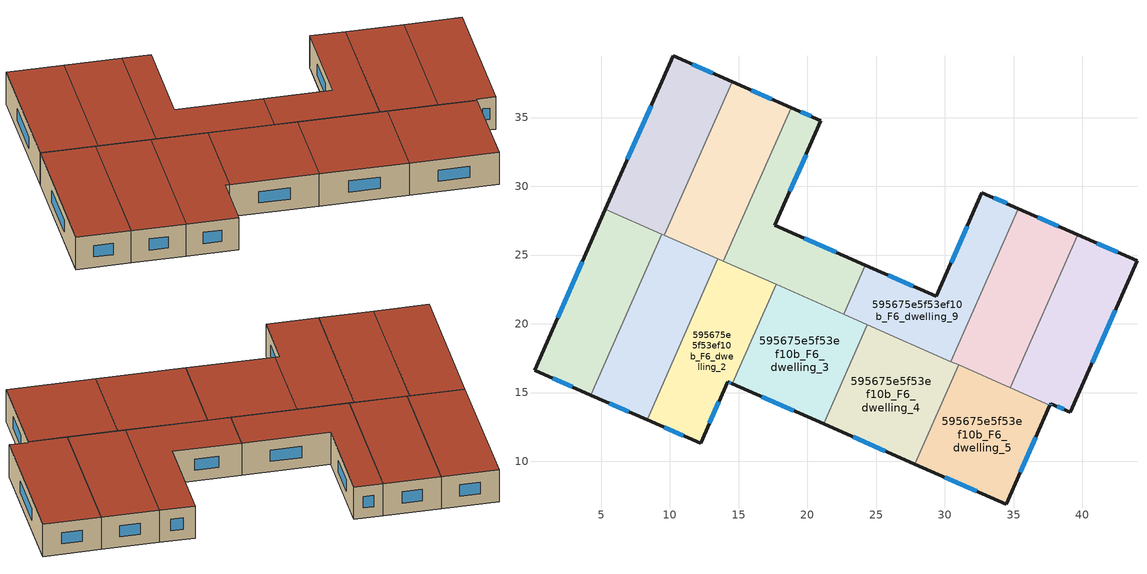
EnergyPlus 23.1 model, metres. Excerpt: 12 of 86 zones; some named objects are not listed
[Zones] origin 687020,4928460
595675e5f53ef10b_F6_dwelling_0
 floor to 595675e5f53ef10b_F5_dwelling_0 (EU_floor_Construction): 9.41,26.53 4.25,14.82 0.15,16.62 5.31,28.33 z18
 wall outside (EU_wall_Construction): 5.31,28.33 0.15,16.62 4.25,14.82 z18:21
 wall to 595675e5f53ef10b_F6_dwelling_1 (EU_wall_Construction): 4.25,14.82 9.41,26.53 z18:21
 wall to 595675e5f53ef10b_F6_dwelling_6 (EU_wall_Construction): 9.41,26.53 5.31,28.33 z18:21
 window (EU_Window_Construction): 1.48,16.03 2.92,15.4 / 3.64,24.52 1.83,20.43 z18.98:20.02
 roof outside (EU_roof_Construction): 4.25,14.82 9.41,26.53 5.31,28.33 0.15,16.62 z21
595675e5f53ef10b_F6_dwelling_1
 floor to 595675e5f53ef10b_F5_dwelling_1 (EU_floor_Construction): 13.5,24.72 8.34,13.01 4.25,14.82 9.41,26.53 z18
 wall outside (EU_wall_Construction): 4.25,14.82 8.34,13.01 z18:21
 wall to 595675e5f53ef10b_F6_dwelling_2 (EU_wall_Construction): 8.34,13.01 13.5,24.72 z18:21
 wall to 595675e5f53ef10b_F6_dwelling_7 (EU_wall_Construction): 13.5,24.72 9.6,26.44 z18:21
 wall to 595675e5f53ef10b_F6_dwelling_6 (EU_wall_Construction): 9.6,26.44 9.41,26.52 z18:21
 window (EU_Window_Construction): 5.58,14.23 7.01,13.6 z18.98:20.02
 roof outside (EU_roof_Construction): 8.34,13.01 13.5,24.72 9.41,26.53 4.25,14.82 z21
595675e5f53ef10b_F6_dwelling_10
 floor to 595675e5f53ef10b_F5_dwelling_10 (EU_floor_Construction): 39.66,26.48 34.76,15.35 30.45,17.25 35.36,28.38 z18
 wall outside (EU_wall_Construction): 39.66,26.48 35.36,28.38 z18:21
 wall to 595675e5f53ef10b_F6_dwelling_9 (EU_wall_Construction): 35.36,28.38 30.45,17.25 z18:21
 wall to 595675e5f53ef10b_F6_dwelling_11 (EU_wall_Construction): 34.76,15.35 39.66,26.48 z18:21
 wall to 595675e5f53ef10b_F6_dwelling_5 (EU_wall_Construction): 31.01,17 34.76,15.35 z18:21
 wall to 595675e5f53ef10b_F6_dwelling_4 (EU_wall_Construction): 30.45,17.25 31.01,17 z18:21
 window (EU_Window_Construction): 38.26,27.1 36.76,27.76 z18.98:20.02
 roof outside (EU_roof_Construction): 34.76,15.35 39.66,26.48 35.36,28.38 30.45,17.25 z21
595675e5f53ef10b_F6_dwelling_11
 floor to 595675e5f53ef10b_F5_dwelling_11 (EU_floor_Construction): 43.98,24.58 39.13,13.57 37.7,14.2 37.65,14.08 34.76,15.35 39.66,26.48 z18
 wall outside (EU_wall_Construction): 37.65,14.08 37.7,14.2 39.13,13.57 43.98,24.58 39.66,26.48 z18:21
 wall to 595675e5f53ef10b_F6_dwelling_5 (EU_wall_Construction): 34.76,15.35 37.65,14.08 z18:21
 window (EU_Window_Construction): 37.66,14.12 37.68,14.16 / 42.58,25.2 41.07,25.86 / 40.71,17.15 42.4,21 / 38.17,14 38.67,13.78 z18.98:20.02
 roof outside (EU_roof_Construction): 39.13,13.57 43.98,24.58 39.66,26.48 34.76,15.35 37.65,14.08 37.7,14.2 z21
595675e5f53ef10b_F6_dwelling_2
 floor to 595675e5f53ef10b_F5_dwelling_2 (EU_floor_Construction): 17.72,22.86 14.54,15.65 14.21,15.79 12.23,11.3 8.34,13.01 13.5,24.72 z18
 wall outside (EU_wall_Construction): 8.34,13.01 12.23,11.3 14.21,15.79 14.54,15.65 z18:21
 wall to 595675e5f53ef10b_F6_dwelling_3 (EU_wall_Construction): 14.54,15.65 17.72,22.86 z18:21
 wall to 595675e5f53ef10b_F6_dwelling_8 (EU_wall_Construction): 17.72,22.86 13.88,24.55 z18:21
 wall to 595675e5f53ef10b_F6_dwelling_7 (EU_wall_Construction): 13.88,24.55 13.5,24.72 z18:21
 window (EU_Window_Construction): 14.32,15.74 14.43,15.69 / 12.88,12.76 13.57,14.33 / 9.61,12.46 10.97,11.86 z18.98:20.02
 roof outside (EU_roof_Construction): 14.54,15.65 17.72,22.86 13.5,24.72 8.34,13.01 12.23,11.3 14.21,15.79 z21
595675e5f53ef10b_F6_dwelling_3
 floor to 595675e5f53ef10b_F5_dwelling_3 (EU_floor_Construction): 24.36,19.93 21.18,12.72 14.54,15.65 17.72,22.86 z18
 wall outside (EU_wall_Construction): 14.54,15.65 21.18,12.72 z18:21
 wall to 595675e5f53ef10b_F6_dwelling_4 (EU_wall_Construction): 21.18,12.72 24.36,19.93 z18:21
 wall to 595675e5f53ef10b_F6_dwelling_9 (EU_wall_Construction): 24.36,19.93 22.65,20.69 z18:21
 wall to 595675e5f53ef10b_F6_dwelling_8 (EU_wall_Construction): 22.65,20.69 17.72,22.86 z18:21
 window (EU_Window_Construction): 16.7,14.69 19.02,13.67 z18.98:20.02
 roof outside (EU_roof_Construction): 21.18,12.72 24.36,19.93 17.72,22.86 14.54,15.65 z21
595675e5f53ef10b_F6_dwelling_4
 floor to 595675e5f53ef10b_F5_dwelling_4 (EU_floor_Construction): 31.01,17 27.83,9.79 21.18,12.72 24.36,19.93 z18
 wall outside (EU_wall_Construction): 21.18,12.72 27.83,9.79 z18:21
 wall to 595675e5f53ef10b_F6_dwelling_5 (EU_wall_Construction): 27.83,9.79 31.01,17 z18:21
 wall to 595675e5f53ef10b_F6_dwelling_9 (EU_wall_Construction): 30.45,17.25 24.36,19.93 z18:21
 window (EU_Window_Construction): 23.34,11.77 25.67,10.74 z18.98:20.02
 roof outside (EU_roof_Construction): 27.83,9.79 31.01,17 24.36,19.93 21.18,12.72 z21
595675e5f53ef10b_F6_dwelling_5
 floor to 595675e5f53ef10b_F5_dwelling_5 (EU_floor_Construction): 37.65,14.08 34.47,6.86 27.83,9.79 31.01,17 z18
 wall outside (EU_wall_Construction): 27.83,9.79 34.47,6.86 37.65,14.08 z18:21
 window (EU_Window_Construction): 35.5,9.21 36.61,11.73 / 29.99,8.84 32.31,7.81 z18.98:20.02
 roof outside (EU_roof_Construction): 34.47,6.86 37.65,14.08 31.01,17 27.83,9.79 z21
595675e5f53ef10b_F6_dwelling_6
 floor to 595675e5f53ef10b_F5_dwelling_6 (EU_floor_Construction): 14.53,37.62 9.6,26.44 5.31,28.33 10.24,39.51 z18
 wall outside (EU_wall_Construction): 14.53,37.62 10.24,39.51 5.31,28.33 z18:21
 wall to 595675e5f53ef10b_F6_dwelling_7 (EU_wall_Construction): 9.6,26.44 14.53,37.62 z18:21
 window (EU_Window_Construction): 8.64,35.87 6.92,31.97 / 13.13,38.24 11.64,38.9 z18.98:20.02
 roof outside (EU_roof_Construction): 9.6,26.44 14.53,37.62 10.24,39.51 5.31,28.33 z21
595675e5f53ef10b_F6_dwelling_7
 floor to 595675e5f53ef10b_F5_dwelling_7 (EU_floor_Construction): 18.81,35.73 13.89,24.55 9.6,26.44 14.53,37.62 z18
 wall outside (EU_wall_Construction): 18.81,35.73 14.53,37.62 z18:21
 wall to 595675e5f53ef10b_F6_dwelling_8 (EU_wall_Construction): 13.89,24.55 18.81,35.73 z18:21
 window (EU_Window_Construction): 17.42,36.35 15.92,37.01 z18.98:20.02
 roof outside (EU_roof_Construction): 13.89,24.55 18.81,35.73 14.53,37.62 9.6,26.44 z21
595675e5f53ef10b_F6_dwelling_8
 floor to 595675e5f53ef10b_F5_dwelling_8 (EU_floor_Construction): 20.99,34.77 17.64,27.16 24.23,24.26 22.65,20.69 13.89,24.55 18.81,35.73 z18
 wall outside (EU_wall_Construction): 24.23,24.26 17.64,27.16 20.99,34.77 18.81,35.73 z18:21
 wall to 595675e5f53ef10b_F6_dwelling_9 (EU_wall_Construction): 22.65,20.69 24.23,24.26 z18:21
 window (EU_Window_Construction): 20.28,35.08 19.52,35.42 / 18.73,29.64 19.9,32.3 / 22.09,25.2 19.78,26.22 z18.98:20.02
 roof outside (EU_roof_Construction): 22.65,20.69 24.23,24.26 17.64,27.16 20.99,34.77 18.81,35.73 13.89,24.55 z21
595675e5f53ef10b_F6_dwelling_9
 floor to 595675e5f53ef10b_F5_dwelling_9 (EU_floor_Construction): 35.36,28.38 30.45,17.25 22.65,20.69 24.23,24.26 29.37,21.99 32.7,29.55 z18
 wall outside (EU_wall_Construction): 35.36,28.38 32.7,29.55 29.37,21.99 24.23,24.26 z18:21
 window (EU_Window_Construction): 27.7,22.73 25.9,23.52 / 31.62,27.09 30.46,24.45 / 34.49,28.76 33.57,29.17 z18.98:20.02
 roof outside (EU_roof_Construction): 30.45,17.25 35.36,28.38 32.7,29.55 29.37,21.99 24.23,24.26 22.65,20.69 z21
[Building]
EU S2 Campaign: North Axis=0; Terrain=City; Solar Distribution=FullExterior
[Site:Location]
Bologna: Latitude=44.5; Longitude=11.25; Time Zone=1; Elevation=37
[SizingPeriod:WeatherFileDays]
AnnualSizingPeriod: Begin Month=1; Begin Day of Month=1; End Month=12; End Day of Month=31; Day of Week for Start Day=Monday; Use Weather File Daylight Saving Period=No; Use Weather File Rain and Snow Indicators=No
[MATERIAL]
EU_InternalMass_Material: Roughness=MediumRough; Thickness=0.1; Conductivity=1; Density=1800; Specific Heat=900; Thermal Absorptance=0.9; Solar Absorptance=0.7; Visible Absorptance=0.7
[MATERIAL:NOMASS] Roughness=MediumRough; Thermal Absorptance=0.9; Solar Absorptance=0.7; Visible Absorptance=0.7
Name | Thermal Resistance
EU_wall_NoMass | 0.905828
EU_roof_NoMass | 0.37593
EU_floor_NoMass | 0.67114
[WINDOWMATERIAL:SIMPLEGLAZINGSYSTEM]
EU_Window_SimpleGlazing: UFactor=4.52486; Solar Heat Gain Coefficient=0.85; Visible Transmittance=0.85
[CONSTRUCTION]
EU_wall_Construction: EU_wall_NoMass
EU_roof_Construction: EU_roof_NoMass
EU_floor_Construction: EU_floor_NoMass
EU_Window_Construction: EU_Window_SimpleGlazing
EU_InternalMass_Construction: EU_InternalMass_Material
[ZONE] Type=1; Multiplier=1; Ceiling Height=autocalculate; Floor Area=autocalculate; Part of Total Floor Area=Yes
Name | Volume
595675e5f53ef10b_F6_dwelling_0 | 171.695
595675e5f53ef10b_F6_dwelling_1 | 171.699
595675e5f53ef10b_F6_dwelling_10; 595675e5f53ef10b_F6_dwelling_7 | 171.697
595675e5f53ef10b_F6_dwelling_11 | 171.701
595675e5f53ef10b_F6_dwelling_2 | 171.689
595675e5f53ef10b_F6_dwelling_3 | 171.68
595675e5f53ef10b_F6_dwelling_4 | 171.708
595675e5f53ef10b_F6_dwelling_5 | 171.688
595675e5f53ef10b_F6_dwelling_6 | 171.679
595675e5f53ef10b_F6_dwelling_8 | 171.694
595675e5f53ef10b_F6_dwelling_9 | 171.666
[INTERNALMASS] Construction=EU_InternalMass_Construction
Name | Zone or ZoneList | Surface Area
595675e5f53ef10b_F6_dwelling_0_EU_InternalMass | 595675e5f53ef10b_F6_dwelling_0 | 57.2316
595675e5f53ef10b_F6_dwelling_1_EU_InternalMass | 595675e5f53ef10b_F6_dwelling_1 | 57.233
595675e5f53ef10b_F6_dwelling_2_EU_InternalMass | 595675e5f53ef10b_F6_dwelling_2 | 57.2299
595675e5f53ef10b_F6_dwelling_3_EU_InternalMass | 595675e5f53ef10b_F6_dwelling_3 | 57.2264
595675e5f53ef10b_F6_dwelling_4_EU_InternalMass | 595675e5f53ef10b_F6_dwelling_4 | 57.2358
595675e5f53ef10b_F6_dwelling_5_EU_InternalMass | 595675e5f53ef10b_F6_dwelling_5 | 57.2298
595675e5f53ef10b_F6_dwelling_6_EU_InternalMass | 595675e5f53ef10b_F6_dwelling_6 | 57.2261
595675e5f53ef10b_F6_dwelling_7_EU_InternalMass | 595675e5f53ef10b_F6_dwelling_7 | 57.2326
595675e5f53ef10b_F6_dwelling_8_EU_InternalMass | 595675e5f53ef10b_F6_dwelling_8 | 57.2315
595675e5f53ef10b_F6_dwelling_9_EU_InternalMass | 595675e5f53ef10b_F6_dwelling_9 | 57.2208
595675e5f53ef10b_F6_dwelling_10_EU_InternalMass | 595675e5f53ef10b_F6_dwelling_10 | 57.2321
595675e5f53ef10b_F6_dwelling_11_EU_InternalMass | 595675e5f53ef10b_F6_dwelling_11 | 57.2336
[OTHEREQUIPMENT] Fuel Type=Electricity; Design Level Calculation Method=Watts/Area; Power per Zone Floor Area=1; Fraction Latent=0; Fraction Radiant=0; Fraction Lost=0; Carbon Dioxide Generation Rate=0; EndUse Subcategory=EU_Step8_InternalGains
Name | Zone or ZoneList or Space or SpaceList | Schedule
EU_Step8_InternalGain_595675e5f53ef10b_F6_dwelling_0_f000 | 595675e5f53ef10b_F6_dwelling_0 | EU_Step8_GainSchedule_595675e5f53ef10b_F6_dwelling_0_f000
EU_Step8_InternalGain_595675e5f53ef10b_F6_dwelling_1_f000 | 595675e5f53ef10b_F6_dwelling_1 | EU_Step8_GainSchedule_595675e5f53ef10b_F6_dwelling_1_f000
EU_Step8_InternalGain_595675e5f53ef10b_F6_dwelling_2_f000 | 595675e5f53ef10b_F6_dwelling_2 | EU_Step8_GainSchedule_595675e5f53ef10b_F6_dwelling_2_f000
EU_Step8_InternalGain_595675e5f53ef10b_F6_dwelling_3_f000 | 595675e5f53ef10b_F6_dwelling_3 | EU_Step8_GainSchedule_595675e5f53ef10b_F6_dwelling_3_f000
EU_Step8_InternalGain_595675e5f53ef10b_F6_dwelling_4_f000 | 595675e5f53ef10b_F6_dwelling_4 | EU_Step8_GainSchedule_595675e5f53ef10b_F6_dwelling_4_f000
EU_Step8_InternalGain_595675e5f53ef10b_F6_dwelling_5_f000 | 595675e5f53ef10b_F6_dwelling_5 | EU_Step8_GainSchedule_595675e5f53ef10b_F6_dwelling_5_f000
EU_Step8_InternalGain_595675e5f53ef10b_F6_dwelling_6_f000 | 595675e5f53ef10b_F6_dwelling_6 | EU_Step8_GainSchedule_595675e5f53ef10b_F6_dwelling_6_f000
EU_Step8_InternalGain_595675e5f53ef10b_F6_dwelling_7_f000 | 595675e5f53ef10b_F6_dwelling_7 | EU_Step8_GainSchedule_595675e5f53ef10b_F6_dwelling_7_f000
EU_Step8_InternalGain_595675e5f53ef10b_F6_dwelling_8_f000 | 595675e5f53ef10b_F6_dwelling_8 | EU_Step8_GainSchedule_595675e5f53ef10b_F6_dwelling_8_f000
EU_Step8_InternalGain_595675e5f53ef10b_F6_dwelling_9_f000 | 595675e5f53ef10b_F6_dwelling_9 | EU_Step8_GainSchedule_595675e5f53ef10b_F6_dwelling_9_f000
EU_Step8_InternalGain_595675e5f53ef10b_F6_dwelling_10_f000 | 595675e5f53ef10b_F6_dwelling_10 | EU_Step8_GainSchedule_595675e5f53ef10b_F6_dwelling_10_f000
EU_Step8_InternalGain_595675e5f53ef10b_F6_dwelling_11_f000 | 595675e5f53ef10b_F6_dwelling_11 | EU_Step8_GainSchedule_595675e5f53ef10b_F6_dwelling_11_f000
[ZONEVENTILATION:DESIGNFLOWRATE] Schedule=EU_AlwaysOn; Design Flow Rate Calculation Method=AirChanges/Hour; Air Changes per Hour=0.73129; Ventilation Type=Natural; Fan Pressure Rise=0; Fan Total Efficiency=1; Constant Term Coefficient=1; Temperature Term Coefficient=0; Velocity Term Coefficient=0; Velocity Squared Term Coefficient=0; Minimum Indoor Temperature=-100; Maximum Indoor Temperature=100; Delta Temperature=-100; Minimum Outdoor Temperature=-100; Maximum Outdoor Temperature=100; Maximum Wind Speed=40
Name | Zone or ZoneList or Space or SpaceList
EU_ConstantAir_595675e5f53ef10b_F6_dwelling_0 | 595675e5f53ef10b_F6_dwelling_0
EU_ConstantAir_595675e5f53ef10b_F6_dwelling_1 | 595675e5f53ef10b_F6_dwelling_1
EU_ConstantAir_595675e5f53ef10b_F6_dwelling_2 | 595675e5f53ef10b_F6_dwelling_2
EU_ConstantAir_595675e5f53ef10b_F6_dwelling_3 | 595675e5f53ef10b_F6_dwelling_3
EU_ConstantAir_595675e5f53ef10b_F6_dwelling_4 | 595675e5f53ef10b_F6_dwelling_4
EU_ConstantAir_595675e5f53ef10b_F6_dwelling_5 | 595675e5f53ef10b_F6_dwelling_5
EU_ConstantAir_595675e5f53ef10b_F6_dwelling_6 | 595675e5f53ef10b_F6_dwelling_6
EU_ConstantAir_595675e5f53ef10b_F6_dwelling_7 | 595675e5f53ef10b_F6_dwelling_7
EU_ConstantAir_595675e5f53ef10b_F6_dwelling_8 | 595675e5f53ef10b_F6_dwelling_8
EU_ConstantAir_595675e5f53ef10b_F6_dwelling_9 | 595675e5f53ef10b_F6_dwelling_9
EU_ConstantAir_595675e5f53ef10b_F6_dwelling_10 | 595675e5f53ef10b_F6_dwelling_10
EU_ConstantAir_595675e5f53ef10b_F6_dwelling_11 | 595675e5f53ef10b_F6_dwelling_11
[HVACTEMPLATE:ZONE:IDEALLOADSAIRSYSTEM] System Availability Schedule=EU_AlwaysOn; Maximum Heating Supply Air Temperature=50; Minimum Cooling Supply Air Temperature=13; Maximum Heating Supply Air Humidity Ratio=0.0156; Minimum Cooling Supply Air Humidity Ratio=0.0077; Heating Limit=NoLimit; Cooling Limit=NoLimit; Heating Availability Schedule=EU_AlwaysOn; Cooling Availability Schedule=EU_CoolingOff; Dehumidification Control Type=ConstantSensibleHeatRatio; Cooling Sensible Heat Ratio=0.7; Dehumidification Setpoint=60; Humidification Control Type=None; Humidification Setpoint=30; Outdoor Air Method=None; Outdoor Air Flow Rate per Person=0.00944; Outdoor Air Flow Rate per Zone Floor Area=0; Outdoor Air Flow Rate per Zone=0; Demand Controlled Ventilation Type=None; Outdoor Air Economizer Type=NoEconomizer; Heat Recovery Type=None; Sensible Heat Recovery Effectiveness=0.7; Latent Heat Recovery Effectiveness=0.65
Name | Template Thermostat
595675e5f53ef10b_F6_dwelling_0 | EU_HeatOnly_595675e5f53ef10b_F6_dwelling_0
595675e5f53ef10b_F6_dwelling_1 | EU_HeatOnly_595675e5f53ef10b_F6_dwelling_1
595675e5f53ef10b_F6_dwelling_2 | EU_HeatOnly_595675e5f53ef10b_F6_dwelling_2
595675e5f53ef10b_F6_dwelling_3 | EU_HeatOnly_595675e5f53ef10b_F6_dwelling_3
595675e5f53ef10b_F6_dwelling_4 | EU_HeatOnly_595675e5f53ef10b_F6_dwelling_4
595675e5f53ef10b_F6_dwelling_5 | EU_HeatOnly_595675e5f53ef10b_F6_dwelling_5
595675e5f53ef10b_F6_dwelling_6 | EU_HeatOnly_595675e5f53ef10b_F6_dwelling_6
595675e5f53ef10b_F6_dwelling_7 | EU_HeatOnly_595675e5f53ef10b_F6_dwelling_7
595675e5f53ef10b_F6_dwelling_8 | EU_HeatOnly_595675e5f53ef10b_F6_dwelling_8
595675e5f53ef10b_F6_dwelling_9 | EU_HeatOnly_595675e5f53ef10b_F6_dwelling_9
595675e5f53ef10b_F6_dwelling_10 | EU_HeatOnly_595675e5f53ef10b_F6_dwelling_10
595675e5f53ef10b_F6_dwelling_11 | EU_HeatOnly_595675e5f53ef10b_F6_dwelling_11
[SIZING:ZONE] Zone Cooling Design Supply Air Temperature Input Method=SupplyAirTemperature; Zone Cooling Design Supply Air Temperature=13; Zone Heating Design Supply Air Temperature Input Method=SupplyAirTemperature; Zone Heating Design Supply Air Temperature=50; Zone Cooling Design Supply Air Humidity Ratio=0.008; Zone Heating Design Supply Air Humidity Ratio=0.008; Cooling Design Air Flow Method=DesignDay; Cooling Design Air Flow Rate=0; Cooling Minimum Air Flow per Zone Floor Area=0.000762; Cooling Minimum Air Flow=0; Cooling Minimum Air Flow Fraction=0.2; Heating Design Air Flow Method=DesignDay; Heating Design Air Flow Rate=0; Heating Maximum Air Flow per Zone Floor Area=0.002032; Heating Maximum Air Flow=0.141576; Heating Maximum Air Flow Fraction=0.3; Account for Dedicated Outdoor Air System=No; Dedicated Outdoor Air System Control Strategy=NeutralSupplyAir; Dedicated Outdoor Air Low Setpoint Temperature for Design=autosize; Dedicated Outdoor Air High Setpoint Temperature for Design=autosize; Zone Load Sizing Method=Sensible Load Only No Latent Load; Zone Latent Cooling Design Supply Air Humidity Ratio Input Method=HumidityRatioDifference; Zone Cooling Design Supply Air Humidity Ratio Difference=0.005; Zone Latent Heating Design Supply Air Humidity Ratio Input Method=HumidityRatioDifference; Zone Humidification Design Supply Air Humidity Ratio Difference=0.005
595675e5f53ef10b_F6_dwelling_0; 595675e5f53ef10b_F6_dwelling_1; 595675e5f53ef10b_F6_dwelling_2; 595675e5f53ef10b_F6_dwelling_3; 595675e5f53ef10b_F6_dwelling_4; 595675e5f53ef10b_F6_dwelling_5; 595675e5f53ef10b_F6_dwelling_6; 595675e5f53ef10b_F6_dwelling_7; 595675e5f53ef10b_F6_dwelling_8; 595675e5f53ef10b_F6_dwelling_9; 595675e5f53ef10b_F6_dwelling_10; 595675e5f53ef10b_F6_dwelling_11
[SCHEDULE:CONSTANT]
Name | Hourly Value
EU_AlwaysOn | 1
EU_CoolingOff | 0
[SCHEDULE:FILE] Column Number=1; Rows to Skip at Top=0; Number of Hours of Data=8760; Column Separator=Comma; Interpolate to Timestep=No; Minutes per Item=60; Adjust Schedule for Daylight Savings=Yes
Name | File
EU_Step8_GainSchedule_595675e5f53ef10b_F6_dwelling_0_f000 | ../../schedules/595675e5f53ef10b/595675e5f53ef10b_F6_dwelling_0_f000_gain.csv
EU_Step8_GainSchedule_595675e5f53ef10b_F6_dwelling_1_f000 | ../../schedules/595675e5f53ef10b/595675e5f53ef10b_F6_dwelling_1_f000_gain.csv
EU_Step8_GainSchedule_595675e5f53ef10b_F6_dwelling_2_f000 | ../../schedules/595675e5f53ef10b/595675e5f53ef10b_F6_dwelling_2_f000_gain.csv
EU_Step8_GainSchedule_595675e5f53ef10b_F6_dwelling_3_f000 | ../../schedules/595675e5f53ef10b/595675e5f53ef10b_F6_dwelling_3_f000_gain.csv
EU_Step8_GainSchedule_595675e5f53ef10b_F6_dwelling_4_f000 | ../../schedules/595675e5f53ef10b/595675e5f53ef10b_F6_dwelling_4_f000_gain.csv
EU_Step8_GainSchedule_595675e5f53ef10b_F6_dwelling_5_f000 | ../../schedules/595675e5f53ef10b/595675e5f53ef10b_F6_dwelling_5_f000_gain.csv
EU_Step8_GainSchedule_595675e5f53ef10b_F6_dwelling_6_f000 | ../../schedules/595675e5f53ef10b/595675e5f53ef10b_F6_dwelling_6_f000_gain.csv
EU_Step8_GainSchedule_595675e5f53ef10b_F6_dwelling_7_f000 | ../../schedules/595675e5f53ef10b/595675e5f53ef10b_F6_dwelling_7_f000_gain.csv
EU_Step8_GainSchedule_595675e5f53ef10b_F6_dwelling_8_f000 | ../../schedules/595675e5f53ef10b/595675e5f53ef10b_F6_dwelling_8_f000_gain.csv
EU_Step8_GainSchedule_595675e5f53ef10b_F6_dwelling_9_f000 | ../../schedules/595675e5f53ef10b/595675e5f53ef10b_F6_dwelling_9_f000_gain.csv
EU_Step8_GainSchedule_595675e5f53ef10b_F6_dwelling_10_f000 | ../../schedules/595675e5f53ef10b/595675e5f53ef10b_F6_dwelling_10_f000_gain.csv
EU_Step8_GainSchedule_595675e5f53ef10b_F6_dwelling_11_f000 | ../../schedules/595675e5f53ef10b/595675e5f53ef10b_F6_dwelling_11_f000_gain.csv
